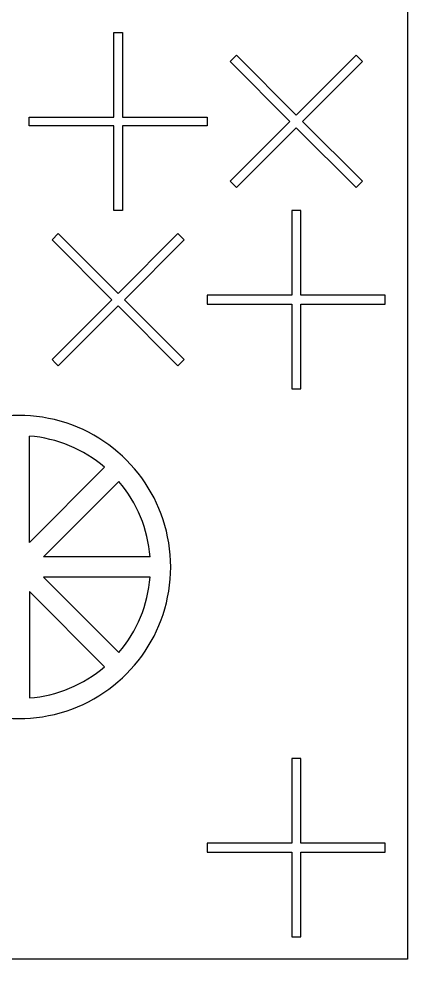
# Model space of a CAD drawing. Header units: inches. Extents: x -271009 to 5700, y -37000 to 38138.
# Drawn here: x -116100 to -113860, y -17255 to -11850 of the extents above; entities that cross this region are included whole.
import ezdxf

# ---------------------------------------------------------------- set-up
doc = ezdxf.new("R2010")
doc.units = ezdxf.units.IN
doc.header["$MEASUREMENT"] = 0

msp = doc.modelspace()

# ---------------------------------------------------------------- linework, layer by layer
for p, q in [((-115560.5, -12408.4), (-115560.5, -11926.2)), ((-115560.5, -11926.2), (-115509.7, -11926.2)), ((-115509.7, -11926.2), (-115509.7, -12408.4)), ((-114896.9, -12092.8), (-114861, -12057)), ((-114556, -12433.7), (-114896.9, -12092.8)), ((-114861, -12057), (-114520.1, -12397.9)), ((-114520.1, -12397.9), (-114179.2, -12057)), ((-114143.3, -12092.8), (-114484.2, -12433.7)), ((-114179.2, -12057), (-114143.3, -12092.8)), ((-116042.6, -12459.1), (-116042.6, -12408.4)), ((-116042.6, -12408.4), (-115560.5, -12408.4)), ((-115509.7, -12408.4), (-115027.6, -12408.4)), ((-115027.6, -12408.4), (-115027.6, -12459.1)), ((-115560.5, -12459.1), (-116042.6, -12459.1)), ((-115560.5, -12941.2), (-115560.5, -12459.1)), ((-115027.6, -12459.1), (-115509.7, -12459.1)), ((-115509.7, -12459.1), (-115509.7, -12941.2)), ((-114896.9, -12774.7), (-114556, -12433.7)), ((-114520.1, -12469.6), (-114861, -12810.5)), ((-114179.2, -12810.5), (-114520.1, -12469.6)), ((-114484.2, -12433.7), (-114143.3, -12774.7)), ((-114861, -12810.5), (-114896.9, -12774.7)), ((-114143.3, -12774.7), (-114179.2, -12810.5)), ((-115509.7, -12941.2), (-115560.5, -12941.2)), ((-114494.8, -12941.2), (-114545.5, -12941.2)), ((-114545.5, -12941.2), (-114545.5, -13423.4)), ((-114494.8, -13423.4), (-114494.8, -12941.2)), ((-115876, -13072), (-115911.9, -13107.8)), ((-115535.1, -13412.9), (-115876, -13072)), ((-115194.2, -13072), (-115535.1, -13412.9)), ((-115158.3, -13107.8), (-115194.2, -13072)), ((-115911.9, -13107.8), (-115571, -13448.7)), ((-115499.2, -13448.7), (-115158.3, -13107.8)), ((-115571, -13448.7), (-115911.9, -13789.7)), ((-115158.3, -13789.7), (-115499.2, -13448.7)), ((-115027.6, -13423.4), (-115027.6, -13474.1)), ((-114545.5, -13423.4), (-115027.6, -13423.4)), ((-114012.6, -13423.4), (-114494.8, -13423.4)), ((-114012.6, -13474.1), (-114012.6, -13423.4)), ((-115876, -13825.5), (-115535.1, -13484.6)), ((-115535.1, -13484.6), (-115194.2, -13825.5)), ((-115027.6, -13474.1), (-114545.5, -13474.1)), ((-114545.5, -13474.1), (-114545.5, -13956.2)), ((-114494.8, -13956.2), (-114494.8, -13474.1)), ((-114494.8, -13474.1), (-114012.6, -13474.1)), ((-115911.9, -13789.7), (-115894, -13807.6)), ((-115894, -13807.6), (-115876, -13825.5)), ((-115194.2, -13825.5), (-115158.3, -13789.7)), ((-114545.5, -13956.2), (-114494.8, -13956.2)), ((-116040.9, -14832.4), (-116040.9, -14225.7)), ((-115612, -14403.4), (-116040.9, -14832.4)), ((-115530.6, -14484.8), (-115959.6, -14913.7)), ((-115352.9, -14913.7), (-115959.6, -14913.7)), ((-115352.9, -15028.8), (-115959.6, -15028.8)), ((-115530.6, -15457.7), (-115959.6, -15028.8)), ((-116040.9, -15110.1), (-116040.9, -15716.8)), ((-115612, -15539.1), (-116040.9, -15110.1)), ((-114494.8, -16062.4), (-114545.5, -16062.4)), ((-114545.5, -16062.4), (-114545.5, -16544.5)), ((-114494.8, -16544.5), (-114494.8, -16062.4)), ((-115027.6, -16544.5), (-115027.6, -16595.2)), ((-114545.5, -16544.5), (-115027.6, -16544.5)), ((-114012.6, -16544.5), (-114494.8, -16544.5)), ((-114012.6, -16595.2), (-114012.6, -16544.5)), ((-115027.6, -16595.2), (-114545.5, -16595.2)), ((-114545.5, -16595.2), (-114545.5, -17077.4)), ((-114494.8, -17077.4), (-114494.8, -16595.2)), ((-114494.8, -16595.2), (-114012.6, -16595.2)), ((-114545.5, -17077.4), (-114494.8, -17077.4))]:
    msp.add_line(p, q)
msp.add_lwpolyline([(-137000, 35000, 6), (-113000, 35000)], format="xyb", close=True)
msp.add_lwpolyline([(-113885.8, -17204.2), (-124949.2, -17204.2), (-124949.2, -8678.2), (-113885.8, -8678.2)], close=True)
for radius, start, end in [(862.7, 216.0319, 143.9681), (747.7, 49.4117, 85.5883), (747.7, 4.4117, 40.5883), (747.7, 319.4117, 355.5883), (747.7, 274.4117, 310.5883)]:
    msp.add_arc((-116098.5, -14971.2), radius, start, end)

doc.saveas('drawing.dxf')
